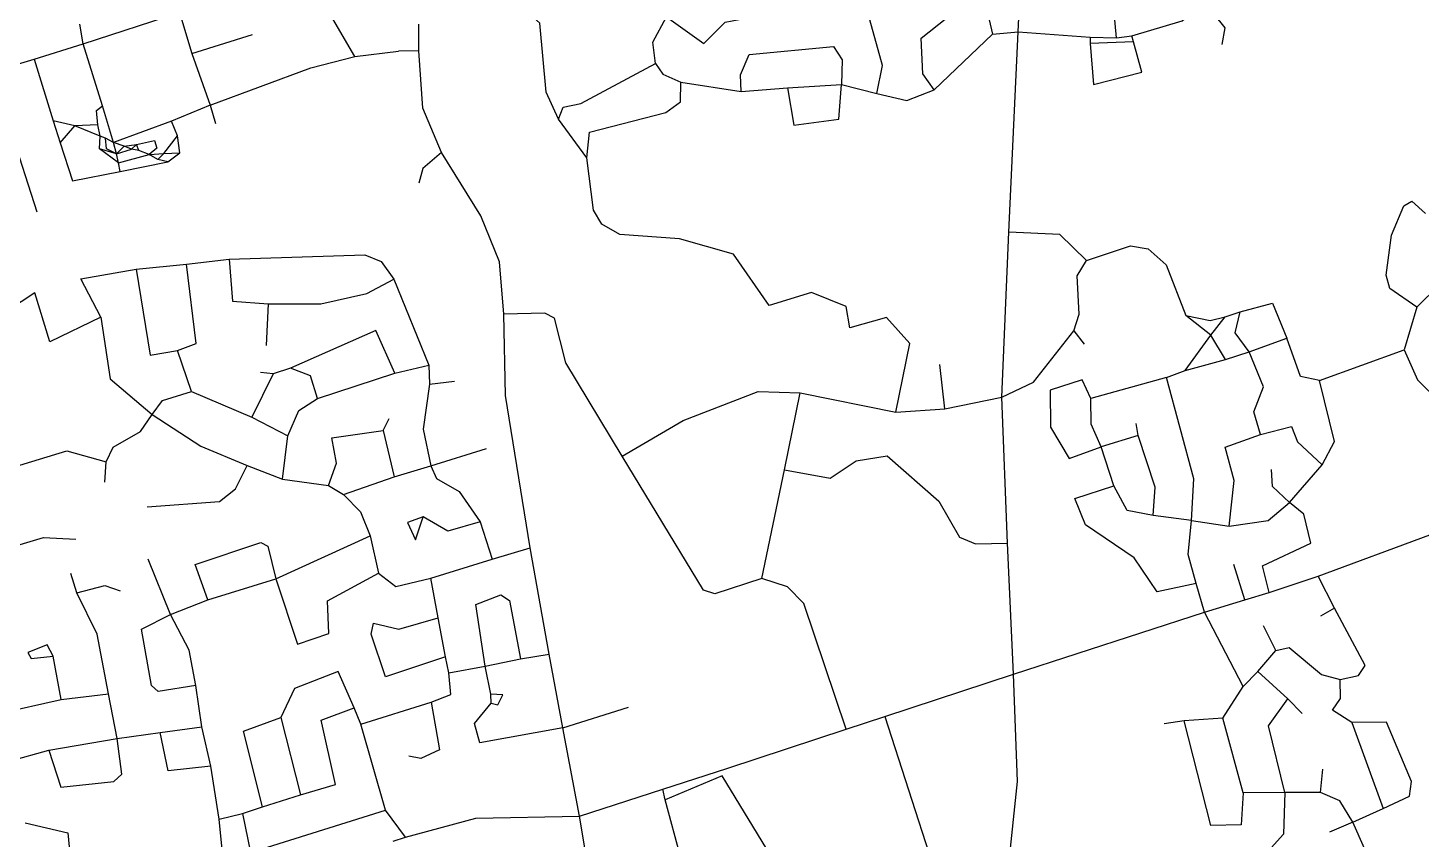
# Model space of a CAD drawing. Header units: metres. Extents: x 609554 to 651406, y 4826501 to 4857446.
# Drawn here: x 630719 to 634038, y 4845687 to 4847618 of the extents above; entities that cross this region are included whole.
import ezdxf

# ---------------------------------------------------------------- set-up
doc = ezdxf.new("R2010")
doc.units = ezdxf.units.M

msp = doc.modelspace()

# ---------------------------------------------------------------- linework, layer by layer
at = {"layer": 'ROADS'}
for points in [[(633078.2, 4847608.7), (633093, 4847922.2)], [(633312.7, 4847594.6), (633304.3, 4847679.2), (633231.7, 4847920.3)], [(631982.7, 4847401), (631953.9, 4847464.9), (631938.5, 4847629.1), (631761.1, 4847791.1)], [(632240.1, 4847644.3), (632329.6, 4847580.7), (632380.2, 4847631.5), (632480.3, 4847650.7), (632471.5, 4847735.7)], [(631498, 4847550.2), (631398.9, 4847720.5)], [(632878, 4847470.6), (632850.8, 4847508.9), (632847.1, 4847593.9), (632992, 4847709.7), (633016.7, 4847603.1)], [(633348.5, 4847599), (633469.1, 4847635.2), (633521.3, 4847679.3)], [(633521.3, 4847679.3), (633570.6, 4847617.8), (633563, 4847578.6)], [(630851, 4847580.4), (631080.1, 4847655)], [(631080.1, 4847655), (631109.5, 4847557.3)], [(632214.5, 4847533.2), (632207.5, 4847583.9), (632240.1, 4847644.3)], [(632741.1, 4847461.9), (632754.8, 4847528.7), (632725, 4847637.5)], [(630851, 4847580.4), (630842.6, 4847627.2)], [(631109.5, 4847557.3), (631254.2, 4847602.4)], [(631650.2, 4847563.6), (631650.4, 4847626.9)], [(632878, 4847470.6), (633016.7, 4847603.1)], [(633016.7, 4847603.1), (633078.2, 4847608.7)], [(633055.5, 4847131.3), (633078.2, 4847608.7)], [(633078.2, 4847608.7), (633249.6, 4847595.6)], [(633312.7, 4847594.6), (633348.5, 4847599)], [(633352.8, 4847585.1), (633348.5, 4847599)], [(630733.8, 4847543.5), (630851, 4847580.4)], [(630896.6, 4847432.3), (630851, 4847580.4)], [(632418.5, 4847466.3), (632416.8, 4847506.4), (632437.6, 4847554.6), (632638, 4847573.4), (632659, 4847542.1), (632657.5, 4847483.3)], [(633249.6, 4847595.6), (633249.2, 4847581)], [(633249.2, 4847581), (633257.4, 4847483), (633372.4, 4847512.5), (633352.8, 4847585.1)], [(633352.8, 4847585.1), (633249.2, 4847581)], [(633249.6, 4847595.6), (633312.7, 4847594.6)], [(630655, 4847519.4), (630733.8, 4847543.5)], [(630733.8, 4847543.5), (630779, 4847396.8)], [(631109.5, 4847557.3), (631153.4, 4847433.7)], [(631392.9, 4847522.6), (631498, 4847550.2)], [(631498, 4847550.2), (631601.8, 4847562.3)], [(631650.2, 4847563.6), (631601.8, 4847562.3)], [(631704.5, 4847321.7), (631659.7, 4847426.7), (631650.2, 4847563.6)], [(631982.7, 4847401), (631994.1, 4847429.5), (632036.3, 4847438.1), (632214.5, 4847533.2)], [(632214.5, 4847533.2), (632231.8, 4847507.9), (632274.4, 4847488.9)], [(631153.4, 4847433.7), (631392.9, 4847522.6)], [(632050.5, 4847308.5), (632056.9, 4847369.8), (632238.5, 4847416.2), (632273.5, 4847442.2), (632274.4, 4847488.9)], [(632274.4, 4847488.9), (632418.5, 4847466.3)], [(632418.5, 4847466.3), (632528.5, 4847475.5)], [(632528.5, 4847475.5), (632543.5, 4847386.8), (632650.8, 4847400.5), (632657.5, 4847483.3)], [(632528.5, 4847475.5), (632657.5, 4847483.3)], [(632657.5, 4847483.3), (632741.1, 4847461.9)], [(632741.1, 4847461.9), (632812.8, 4847445.3), (632878, 4847470.6)], [(630885.6, 4847387.1), (630882.3, 4847421.1), (630896.6, 4847432.3)], [(630923.4, 4847345.4), (630896.6, 4847432.3)], [(631153.4, 4847433.7), (631061.1, 4847395.9)], [(631153.4, 4847433.7), (631165.8, 4847390.2)], [(632050.5, 4847308.5), (631982.7, 4847401)], [(630741.1, 4847179.1), (630678.3, 4847374.6)], [(630779, 4847396.8), (630795.8, 4847344.2)], [(630831.3, 4847384.8), (630779, 4847396.8)], [(630795.8, 4847344.2), (630831.3, 4847384.8)], [(630885.6, 4847387.1), (630831.3, 4847384.8)], [(630891.1, 4847360.1), (630831.3, 4847384.8)], [(630891.1, 4847360.1), (630885.6, 4847387.1)], [(631061.1, 4847395.9), (630923.4, 4847345.4)], [(631075.5, 4847361.2), (631061.1, 4847395.9)], [(630795.8, 4847344.2), (630825.1, 4847253.9), (630938.9, 4847276.2)], [(630890, 4847330.2), (630891.1, 4847360.1)], [(630903.7, 4847355.5), (630891.1, 4847360.1)], [(630923.4, 4847345.4), (630903.7, 4847355.5)], [(630930.3, 4847318), (630906, 4847330.2), (630903.7, 4847355.5)], [(630948.2, 4847336.8), (630923.4, 4847345.4)], [(630930.3, 4847318), (630923.4, 4847345.4)], [(630930.3, 4847318), (630948.2, 4847336.8)], [(630948.2, 4847336.8), (630977.9, 4847340.5)], [(630965.9, 4847329.6), (630948.2, 4847336.8)], [(630965.9, 4847329.6), (630977.9, 4847340.5)], [(630977.9, 4847340.5), (631020.5, 4847350.2), (631026.5, 4847331.4), (631008.3, 4847316.3)], [(630983.1, 4847326.1), (630977.9, 4847340.5)], [(631043, 4847319), (631075.5, 4847361.2)], [(631080.7, 4847320.8), (631075.5, 4847361.2)], [(630930.3, 4847318), (630890, 4847330.2)], [(630934.8, 4847296.5), (630890, 4847330.2)], [(630930.3, 4847318), (630965.9, 4847329.6)], [(630934.8, 4847296.5), (630930.3, 4847318)], [(630934.8, 4847296.5), (631008.3, 4847316.3)], [(630938.9, 4847276.2), (631052.5, 4847299.1)], [(630983.1, 4847326.1), (630965.9, 4847329.6)], [(631008.3, 4847316.3), (630983.1, 4847326.1)], [(631008.3, 4847316.3), (631043, 4847319)], [(631028.7, 4847304.4), (631008.3, 4847316.3)], [(631028.7, 4847304.4), (631043, 4847319)], [(631052.5, 4847299.1), (631028.7, 4847304.4)], [(631043, 4847319), (631080.7, 4847320.8)], [(631052.5, 4847299.1), (631080.7, 4847320.8)], [(631704.5, 4847321.7), (631659.9, 4847283.5), (631650.6, 4847248.2)], [(631852.5, 4846936.8), (631842.9, 4847060.7), (631797.8, 4847170.4), (631704.5, 4847321.7)], [(632786.5, 4846703.2), (632820.4, 4846866.2), (632764.6, 4846928.5), (632677.3, 4846904.2), (632668.5, 4846954.6), (632586.1, 4846988), (632485, 4846957.2), (632399.6, 4847079.2), (632271.7, 4847116.1), (632129.2, 4847126.3), (632086.2, 4847150.7), (632066.4, 4847184), (632050.5, 4847308.5)], [(630938.9, 4847276.2), (630934.8, 4847296.5)], [(634027.6, 4846953), (633963.4, 4846997.9), (633954.4, 4847029.6), (633967.2, 4847124.4), (633996.4, 4847194.6), (634015.5, 4847205.6), (634048.7, 4847175.8)], [(633039.3, 4846739.1), (633055.5, 4847131.3)], [(633240.5, 4847063.8), (633177.4, 4847125.8), (633055.5, 4847131.3)], [(631096.7, 4847055.7), (631198.7, 4847067)], [(631198.7, 4847067), (631521.7, 4847077.6), (631560.6, 4847061.8), (631591.2, 4847019.8)], [(631198.7, 4847067), (631206.7, 4846967), (631291.7, 4846961)], [(633240.5, 4847063.8), (633345.5, 4847098.8), (633388.1, 4847092.3), (633430.5, 4847054.2), (633477.2, 4846933.5)], [(630893, 4846929), (630845.1, 4847020.9), (630976.7, 4847043.8)], [(630976.7, 4847043.8), (631096.7, 4847055.7)], [(630976.7, 4847043.8), (631010.1, 4846838.8), (631075.4, 4846850)], [(631075.4, 4846850), (631120.1, 4846866.6), (631096.7, 4847055.7)], [(633210.4, 4846896.4), (633223.5, 4846936.6), (633218.8, 4847027.5), (633240.5, 4847063.8)], [(631291.7, 4846961), (631416.6, 4846961.1), (631526.9, 4846985.6), (631591.2, 4847019.8)], [(631591.2, 4847019.8), (631673.9, 4846815)], [(634082.1, 4847006.6), (634027.6, 4846953)], [(630893, 4846929), (630771.1, 4846870.7), (630735.5, 4846987.1), (630511.9, 4846840.7)], [(631291.7, 4846961), (631287, 4846861.6)], [(632134.9, 4846598.7), (632000.4, 4846820.6), (631973.7, 4846926.8), (631950.7, 4846938.9), (631852.5, 4846936.8)], [(631856.6, 4846742.4), (631852.5, 4846936.8)], [(633571.2, 4846930.4), (633606.6, 4846941.6)], [(633628.3, 4846847), (633594.7, 4846891.6), (633606.6, 4846941.6)], [(633606.6, 4846941.6), (633684.1, 4846962.6), (633717.8, 4846879.4)], [(634027.6, 4846953), (633997.5, 4846851.3)], [(630893, 4846929), (630915.2, 4846782.5), (631015.3, 4846697.5)], [(633537.4, 4846886.1), (633477.2, 4846933.5)], [(633477.2, 4846933.5), (633535.2, 4846921.4), (633571.2, 4846930.4)], [(633537.4, 4846886.1), (633571.2, 4846930.4)], [(631593.6, 4846796.3), (631547.7, 4846897.8), (631344.3, 4846807.6)], [(633039.3, 4846739.1), (633114.8, 4846774.7), (633210.4, 4846896.4)], [(633210.4, 4846896.4), (633235.4, 4846865.2)], [(633476.2, 4846802), (633537.4, 4846886.1)], [(633572.3, 4846828.6), (633537.4, 4846886.1)], [(633628.3, 4846847), (633717.8, 4846879.4)], [(633795.9, 4846778.5), (633750.4, 4846787.8), (633717.8, 4846879.4)], [(631108.5, 4846752.5), (631075.4, 4846850)], [(633572.3, 4846828.6), (633628.3, 4846847)], [(633655.2, 4846650.1), (633639.1, 4846703.9), (633662.4, 4846763.4), (633628.3, 4846847)], [(633795.9, 4846778.5), (633997.5, 4846851.3)], [(633997.5, 4846851.3), (634029.2, 4846779.8), (634084.8, 4846725.3)], [(631344.3, 4846807.6), (631303, 4846794)], [(631409.3, 4846735.8), (631392.2, 4846789.6), (631344.3, 4846807.6)], [(631593.6, 4846796.3), (631673.9, 4846815)], [(631673.9, 4846815), (631675.8, 4846769.4)], [(632903.1, 4846710.9), (632891.8, 4846816.3)], [(633431.6, 4846785.5), (633476.2, 4846802)], [(633476.2, 4846802), (633572.3, 4846828.6)], [(631303, 4846794), (631252.8, 4846690.8)], [(631303, 4846794), (631273.5, 4846797.3)], [(631409.3, 4846735.8), (631593.6, 4846796.3)], [(631675.8, 4846769.4), (631660.6, 4846662.8), (631678.7, 4846575.6)], [(631675.8, 4846769.4), (631735.3, 4846776.7)], [(633251.4, 4846735.3), (633230.6, 4846779.9), (633154.5, 4846755.2), (633155.4, 4846667.2), (633199.5, 4846593.1), (633275.8, 4846620.4)], [(633431.6, 4846785.5), (633251.4, 4846735.3)], [(633491.2, 4846445.1), (633496.9, 4846544.6), (633431.6, 4846785.5)], [(633802.6, 4846577.7), (633831.9, 4846632.9), (633795.9, 4846778.5)], [(631015.3, 4846697.5), (631039.6, 4846731.2), (631108.5, 4846752.5)], [(631108.5, 4846752.5), (631252.8, 4846690.8)], [(631338.7, 4846646.6), (631364.7, 4846707.3), (631409.3, 4846735.8)], [(631915.8, 4846380), (631856.6, 4846742.4)], [(632134.9, 4846598.7), (632280.2, 4846683.6), (632458.5, 4846752.3), (632558.8, 4846749)], [(632521.6, 4846566.1), (632558.8, 4846749)], [(632558.8, 4846749), (632786.5, 4846703.2)], [(632903.1, 4846710.9), (633039.3, 4846739.1)], [(633052.3, 4846391.5), (633039.3, 4846739.1)], [(633275.8, 4846620.4), (633252.3, 4846674.8), (633251.4, 4846735.3)], [(632786.5, 4846703.2), (632903.1, 4846710.9)], [(630905.8, 4846585.1), (630922.2, 4846620), (630987.2, 4846657.1), (631015.3, 4846697.5)], [(631015.3, 4846697.5), (631131.3, 4846622.2), (631241.4, 4846576)], [(631252.8, 4846690.8), (631338.7, 4846646.6)], [(631565.1, 4846659.4), (631579.7, 4846688.2)], [(633364.1, 4846647.8), (633358.9, 4846676.5)], [(633655.2, 4846650.1), (633728.8, 4846669), (633743.5, 4846632.3), (633802.6, 4846577.7)], [(631325.6, 4846543.8), (631338.7, 4846646.6)], [(631435.1, 4846528.6), (631454, 4846581.6), (631442.9, 4846641.6), (631565.1, 4846659.4)], [(631565.1, 4846659.4), (631591.6, 4846549.5)], [(633364.1, 4846647.8), (633275.8, 4846620.4)], [(633400, 4846457.1), (633404.3, 4846524.8), (633364.1, 4846647.8)], [(633580.8, 4846431.4), (633592.4, 4846540.2), (633571, 4846619.8), (633655.2, 4846650.1)], [(630485.2, 4846511.9), (630812, 4846611.1), (630905.8, 4846585.1)], [(631678.7, 4846575.6), (631811.2, 4846616.9)], [(633306.3, 4846527.4), (633275.8, 4846620.4)], [(630902.2, 4846536.1), (630905.8, 4846585.1)], [(631003.3, 4846477.4), (631175.9, 4846490.1), (631213.5, 4846520.7), (631241.4, 4846576)], [(631241.4, 4846576), (631325.6, 4846543.8)], [(631591.6, 4846549.5), (631678.7, 4846575.6)], [(631678.7, 4846575.6), (631692.7, 4846544.8), (631746.2, 4846514.6), (631796.4, 4846442.2)], [(632467.8, 4846307.1), (632355.8, 4846270.4), (632328.5, 4846279.6), (632134.9, 4846598.7)], [(632521.6, 4846566.1), (632629.9, 4846546.3), (632692.2, 4846587.4), (632766, 4846599.2), (632889.2, 4846491.3), (632938, 4846405.5), (632976.8, 4846390), (633052.3, 4846391.5)], [(633724.5, 4846488.3), (633802.6, 4846577.7)], [(631325.6, 4846543.8), (631435.1, 4846528.6)], [(631471.2, 4846507), (631591.6, 4846549.5)], [(632467.8, 4846307.1), (632521.6, 4846566.1)], [(633724.5, 4846488.3), (633683.6, 4846525.9), (633681.4, 4846566.5)], [(631435.1, 4846528.6), (631471.2, 4846507)], [(631471.2, 4846507), (631511.6, 4846465.5), (631534.8, 4846408.8)], [(633501.8, 4846295.2), (633409.4, 4846275.6), (633354.7, 4846356.5), (633238.2, 4846435.2), (633213.2, 4846497.3), (633306.3, 4846527.4)], [(633400, 4846457.1), (633337.4, 4846468.9), (633306.3, 4846527.4)], [(633792.5, 4846312.7), (634058.7, 4846411.2), (634213.8, 4846514.6)], [(633580.8, 4846431.4), (633674, 4846444.8), (633724.5, 4846488.3)], [(633675.6, 4846273.6), (633660.4, 4846337.6), (633775, 4846391.4), (633758.5, 4846459.9), (633724.5, 4846488.3)], [(631661.1, 4846453.9), (631623.2, 4846440.7), (631642.2, 4846399.1), (631661.1, 4846453.9)], [(631796.4, 4846442.2), (631719.2, 4846419.7), (631661.1, 4846453.9)], [(631796.4, 4846442.2), (631825.3, 4846353.5)], [(633491.2, 4846445.1), (633400, 4846457.1)], [(633501.8, 4846295.2), (633483.1, 4846364.3), (633491.2, 4846445.1)], [(633491.2, 4846445.1), (633580.8, 4846431.4)], [(630538.1, 4846340), (630756.4, 4846404.4), (630833.1, 4846401)], [(631309.7, 4846305.9), (631534.8, 4846408.8)], [(631534.8, 4846408.8), (631554.2, 4846319.6)], [(631147.4, 4846256), (631117.7, 4846340.6), (631273.7, 4846392.7), (631290.9, 4846384.3), (631309.7, 4846305.9)], [(631825.3, 4846353.5), (631915.8, 4846380)], [(631961.2, 4846127), (631915.8, 4846380)], [(633067.3, 4846079.6), (633052.3, 4846391.5)], [(631059, 4846221.1), (631005.6, 4846353.2)], [(631679, 4846308), (631825.3, 4846353.5)], [(633617.8, 4846256.3), (633591.6, 4846340.2)], [(630835.6, 4846272.9), (630821.3, 4846319.1)], [(631147.4, 4846256), (631309.7, 4846305.9)], [(631309.7, 4846305.9), (631361.4, 4846150.4), (631435.7, 4846176), (631432.6, 4846253.9), (631554.2, 4846319.6)], [(631554.2, 4846319.6), (631595.7, 4846288.1), (631679, 4846308)], [(631696.3, 4846213.2), (631679, 4846308)], [(632668.1, 4845948), (632567.6, 4846247.5), (632528.5, 4846287.2), (632467.8, 4846307.1)], [(633675.6, 4846273.6), (633792.5, 4846312.7)], [(633831.6, 4846236.5), (633792.5, 4846312.7)], [(630835.6, 4846272.9), (630902.6, 4846290.4), (630938.9, 4846277.7)], [(630911, 4846032.1), (630884.3, 4846174.3), (630835.6, 4846272.9)], [(633522.2, 4846226.7), (633501.8, 4846295.2)], [(633617.8, 4846256.3), (633675.6, 4846273.6)], [(631059, 4846221.1), (631147.4, 4846256)], [(631808.6, 4846098.1), (631786.3, 4846245), (631845.8, 4846267.9), (631866.1, 4846254.9), (631892.2, 4846115.5)], [(633522.2, 4846226.7), (633617.8, 4846256.3)], [(631119.5, 4846052.2), (631029.2, 4846037.9), (631013.5, 4846052.4), (630989.6, 4846186.7), (631059, 4846221.1)], [(631119.5, 4846052.2), (631102.9, 4846136.5), (631059, 4846221.1)], [(631714.2, 4846120.8), (631571.1, 4846073), (631537.1, 4846174.7), (631542.4, 4846200.9), (631602.7, 4846186.4), (631696.3, 4846213.2)], [(631714.2, 4846120.8), (631696.3, 4846213.2)], [(633067.3, 4846079.6), (633522.2, 4846226.7)], [(633614.3, 4846050.3), (633522.2, 4846226.7)], [(633831.6, 4846236.5), (633798.6, 4846217.7)], [(633845.1, 4846066.3), (633888.7, 4846076.1), (633904.8, 4846099.9), (633831.6, 4846236.5)], [(633691.9, 4846135.5), (633662.2, 4846194.1)], [(630779.7, 4846121.9), (630764.7, 4846149), (630719.1, 4846130.7), (630726.7, 4846117), (630779.7, 4846121.9)], [(633691.9, 4846135.5), (633723.8, 4846143.1), (633800.4, 4846078.9), (633845.1, 4846066.3)], [(630798.4, 4846018.6), (630779.7, 4846121.9)], [(631721.7, 4846082.5), (631714.2, 4846120.8)], [(631808.6, 4846098.1), (631892.2, 4846115.5)], [(631892.2, 4846115.5), (631961.2, 4846127)], [(631993.6, 4845951.2), (631961.2, 4846127)], [(633648.8, 4846086), (633691.9, 4846135.5)], [(631496.1, 4845999.1), (631457.9, 4846085.9), (631354.2, 4846044.8), (631321.7, 4845976.5)], [(631680.1, 4846012.3), (631726.9, 4846031), (631721.7, 4846082.5)], [(631721.7, 4846082.5), (631808.6, 4846098.1)], [(631821.6, 4846031.8), (631808.6, 4846098.1)], [(632760.2, 4845978.9), (633067.3, 4846079.6)], [(633093.9, 4845444), (633055, 4845619.6), (633076.1, 4845823.4), (633067.3, 4846079.6)], [(633614.3, 4846050.3), (633648.8, 4846086)], [(633648.8, 4846086), (633720.8, 4846020.4)], [(631133.1, 4845954), (631119.5, 4846052.2)], [(633566, 4845974.4), (633614.3, 4846050.3)], [(633873, 4845963.9), (633826.8, 4845993.6), (633846.2, 4846021.5), (633845.1, 4846066.3)], [(630648.8, 4845985.9), (630798.4, 4846018.6)], [(630798.4, 4846018.6), (630911, 4846032.1)], [(630931.5, 4845926.5), (630911, 4846032.1)], [(631512.6, 4845960), (631680.1, 4846012.3)], [(631680.1, 4846012.3), (631699.3, 4845899.3), (631655.4, 4845878.5), (631626.4, 4845883.8)], [(631993.6, 4845951.2), (631795.7, 4845916.2), (631783.3, 4845961.7), (631822.4, 4846010.2)], [(631822.4, 4846010.2), (631821.6, 4846031.8)], [(631822.4, 4846010.2), (631838.2, 4846006.1), (631850.7, 4846030.1), (631821.6, 4846031.8)], [(633713.7, 4845797.3), (633674.2, 4845955.9), (633720.8, 4846020.4)], [(633720.8, 4846020.4), (633754.9, 4845985.8)], [(631278.1, 4845763.8), (631232.8, 4845943.9), (631321.7, 4845976.5)], [(631321.7, 4845976.5), (631368.7, 4845791.7)], [(631368.7, 4845791.7), (631451.9, 4845816.9), (631417.8, 4845969.7), (631496.1, 4845999.1)], [(631512.6, 4845960), (631496.1, 4845999.1)], [(631993.6, 4845951.2), (632150.1, 4846001)], [(632668.1, 4845948), (632760.2, 4845978.9)], [(632760.2, 4845978.9), (632873.2, 4845629.7)], [(633566, 4845974.4), (633473.2, 4845968.4)], [(633614.1, 4845796.8), (633566, 4845974.4)], [(630931.5, 4845926.5), (631034, 4845940.2)], [(631034, 4845940.2), (631133.1, 4845954)], [(631154.6, 4845860.2), (631053.4, 4845849.2), (631034, 4845940.2)], [(631154.6, 4845860.2), (631133.1, 4845954)], [(631571.1, 4845755.8), (631512.6, 4845960)], [(632033.1, 4845741.6), (631993.6, 4845951.2)], [(632386.2, 4845855.9), (632668.1, 4845948)], [(633473.2, 4845968.4), (633425.9, 4845961.1)], [(633614.1, 4845796.8), (633609, 4845720.6), (633536.8, 4845719.4), (633473.2, 4845968.4)], [(633947.3, 4845759.3), (634010, 4845788.6), (634015.3, 4845823.4), (633955.3, 4845964.7), (633873, 4845963.9)], [(633873, 4845963.9), (633947.3, 4845759.3)], [(630768.7, 4845898), (630797.5, 4845810), (630923.6, 4845823.5), (630942.9, 4845841.6), (630931.5, 4845926.5)], [(630768.7, 4845898), (630931.5, 4845926.5)], [(630677.3, 4845873.2), (630768.7, 4845898)], [(631175, 4845734.4), (631154.6, 4845860.2)], [(632231.3, 4845805.4), (632386.2, 4845855.9)], [(633798.6, 4845797.4), (633804.2, 4845853.5)], [(632627.4, 4844855.1), (632667.7, 4845282.2), (632656.1, 4845372.1), (632372.9, 4845837.6), (632236.9, 4845780)], [(631278.1, 4845763.8), (631368.7, 4845791.7)], [(632033.1, 4845741.6), (632231.3, 4845805.4)], [(632236.9, 4845780), (632231.3, 4845805.4)], [(632503, 4845018.1), (632515.8, 4845197.2), (632401.9, 4845547.7), (632274.5, 4845642), (632236.9, 4845780)], [(633713.7, 4845797.3), (633614.1, 4845796.8)], [(633713.7, 4845797.3), (633710.4, 4845698.3), (633615.5, 4845593.6)], [(633798.6, 4845797.4), (633713.7, 4845797.3)], [(633875.5, 4845726.7), (633844.6, 4845777.9), (633798.6, 4845797.4)], [(631175, 4845734.4), (631230.5, 4845747.4)], [(631230.5, 4845747.4), (631278.1, 4845763.8)], [(631230.5, 4845747.4), (631249.6, 4845654.9), (631571.1, 4845755.8)], [(631618.4, 4845691.3), (631571.1, 4845755.8)], [(631618.4, 4845691.3), (631785.9, 4845736.6), (632033.1, 4845741.6)], [(632054, 4845618.5), (632033.1, 4845741.6)], [(633875.5, 4845726.7), (633947.3, 4845759.3)], [(630712.4, 4845725.5), (630814, 4845701.2), (630838.4, 4845450.9)], [(631192.3, 4845558.6), (631175, 4845734.4)], [(633875.5, 4845726.7), (633820.1, 4845703.2)], [(633930.8, 4845601.4), (633875.5, 4845726.7)], [(631589.4, 4845681.9), (631618.4, 4845691.3)]]:
    msp.add_lwpolyline(points, dxfattribs=at)

doc.saveas('drawing.dxf')
